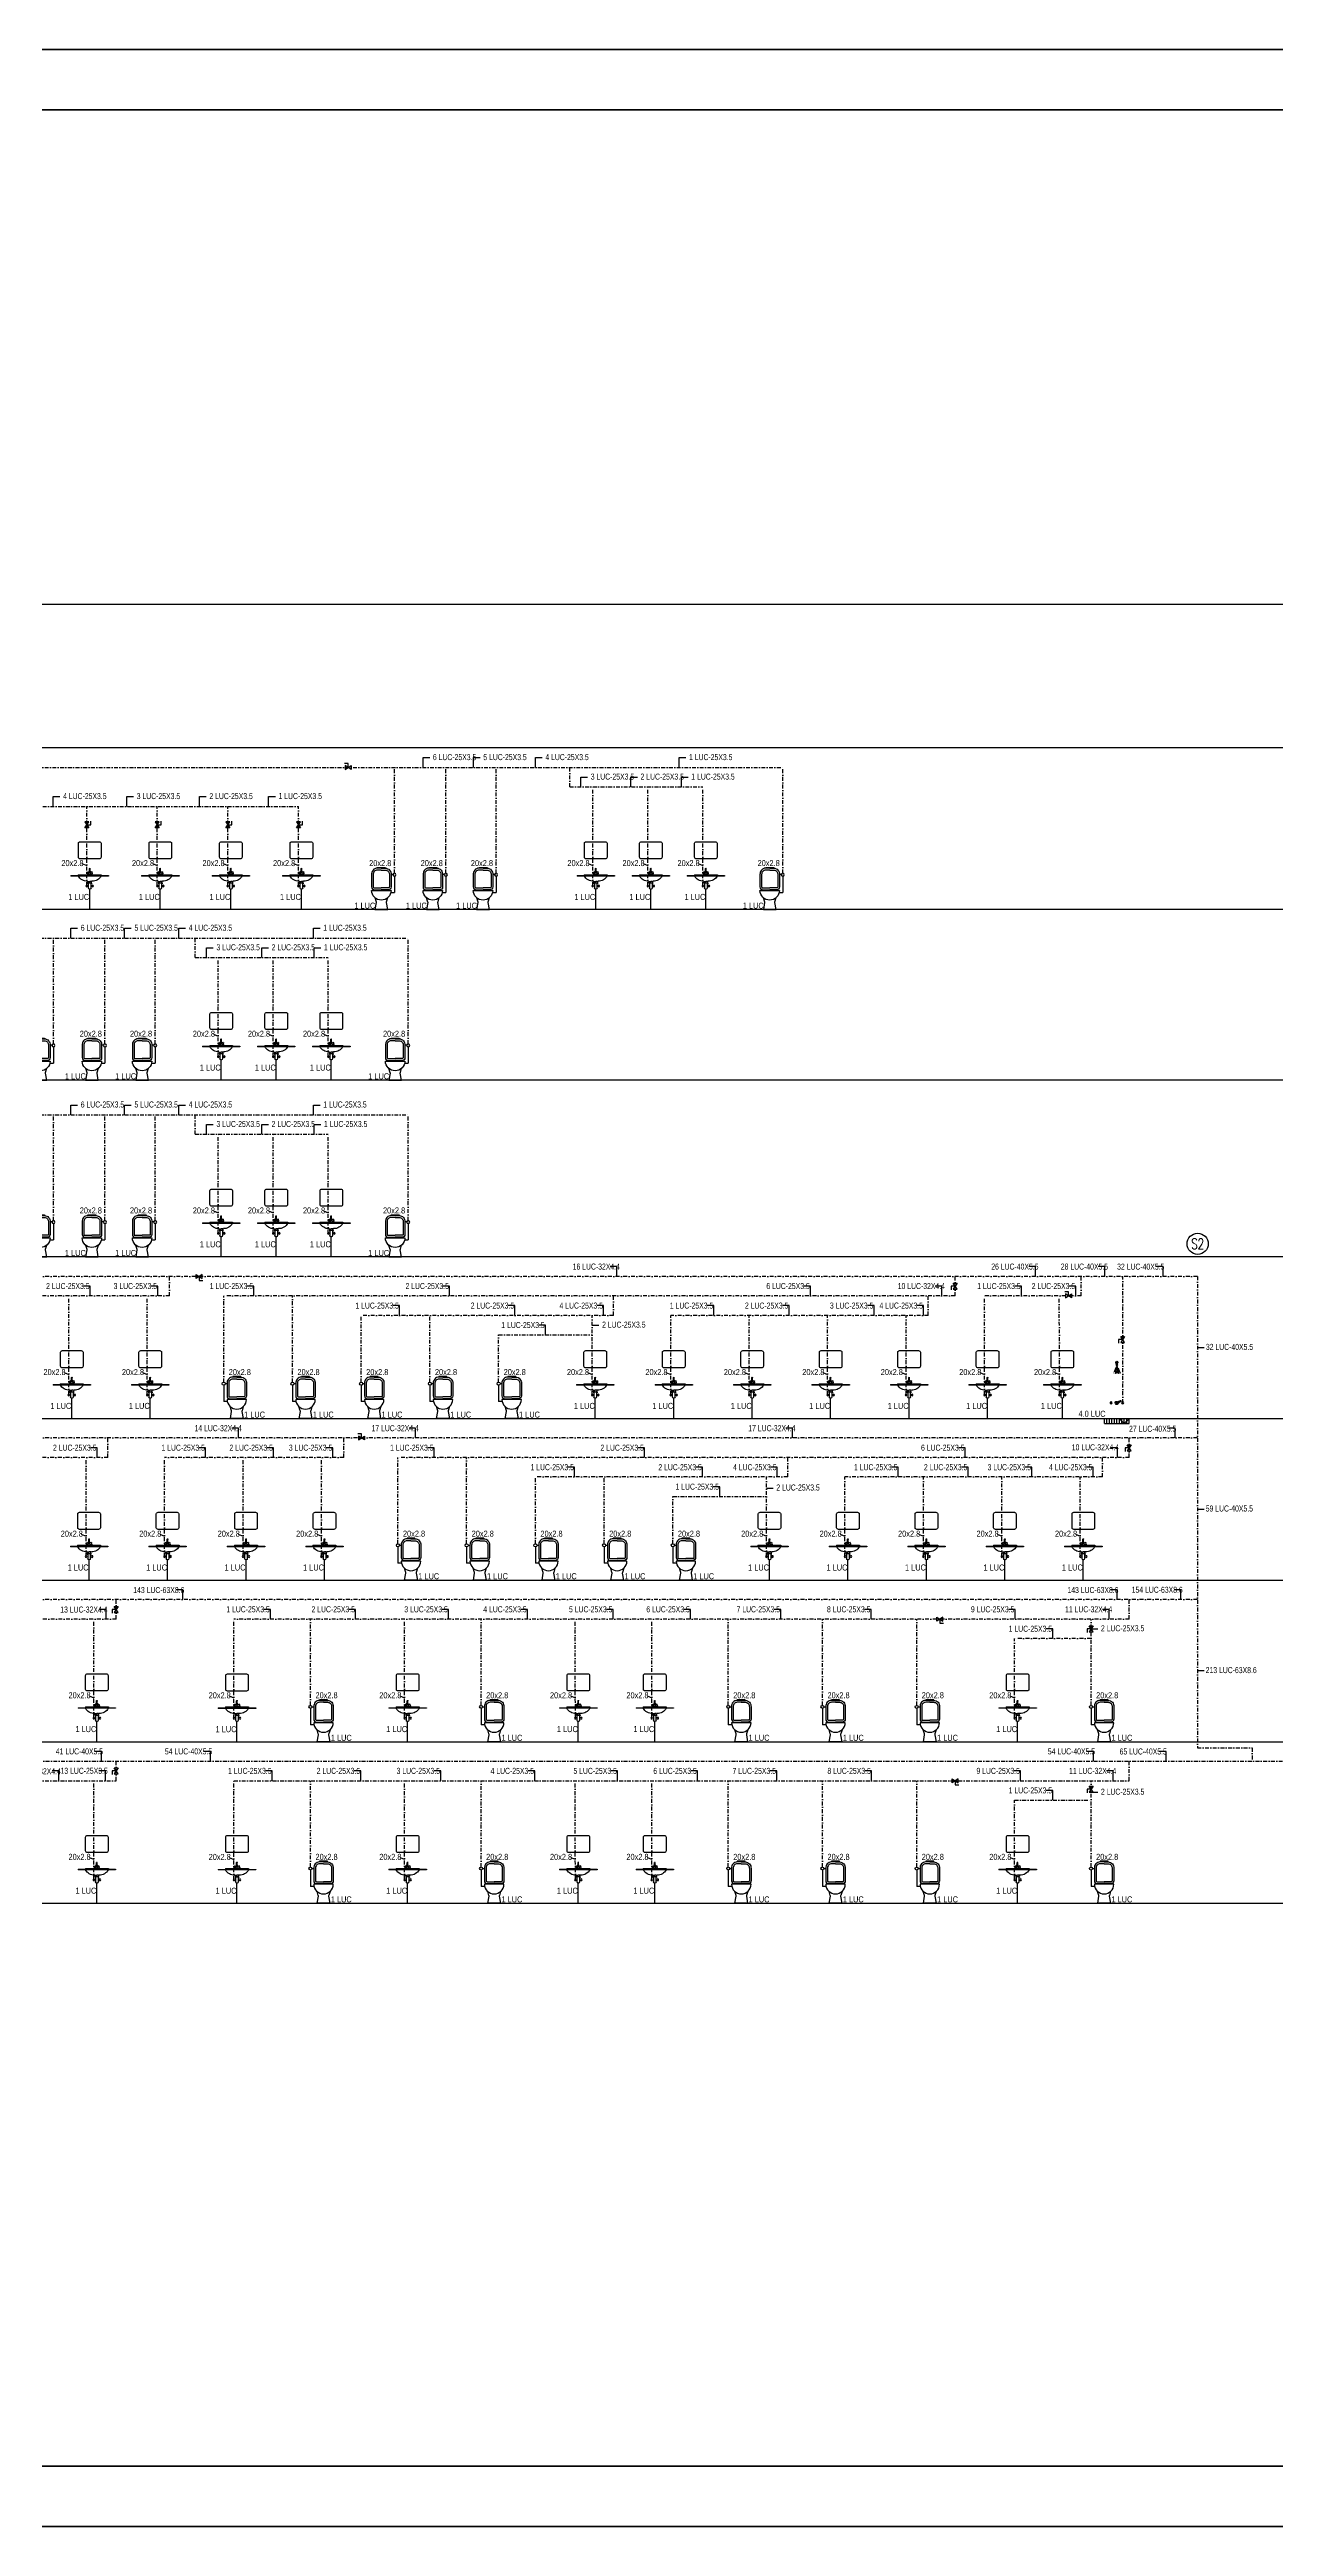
# Model space of a CAD drawing. Header units: centimetres. Extents: x 218267 to 248501, y -42006 to -33806.
# Drawn here: x 232963 to 237019, y -42006 to -33806 of the extents above; entities that cross this region are included whole.
import ezdxf
from ezdxf.enums import TextEntityAlignment as Align

# ---------------------------------------------------------------- set-up
doc = ezdxf.new("R2010")
doc.units = ezdxf.units.CM
doc.header["$LTSCALE"] = 0.2
doc.linetypes.add('DASHDOT', pattern=[25.4, 12.7, -6.35, 0, -6.35])
doc.linetypes.add('HIDDEN2', pattern=[0.1875, 0.125, -0.0625])
doc.layers.get('0').update_dxf_attribs({"color": 252})
for name, color, linetype, lineweight in [('1-BASLIK', 53, 'Continuous', 25), ('ST-SUZGEC', 14, 'Continuous', 15), ('ST-TEMIZ-CAP', 95, 'Continuous', 30), ('ST-VANA', 100, 'Continuous', 25)]:
    doc.layers.add(name, color=color, linetype=linetype, lineweight=lineweight)
for name, color, linetype in [('ST-ARMATUR', 96, 'Continuous'), ('ST-ARMATUR-TEMİZSU', 92, 'Continuous'), ('ST-ARMATÜR-TEMIZ-YUKBİRİMİ', 74, 'Continuous'), ('ST-SU', 4, 'DASHDOT'), ('ST-TEMIZ-SOGUKSU-YUKBIRIMI', 61, 'Continuous'), ('ST-TEMİZSU-KOLON-NO', 43, 'Continuous')]:
    doc.layers.add(name, color=color, linetype=linetype)
doc.styles.add('ARIAL', font='arial.ttf')
doc.styles.add('ARIAL1', font='romans.shx', dxfattribs={"width": 0.7})

# ---------------------------------------------------------------- blocks, each defined once
blk = doc.blocks.new('C1')
at = {"color": 7}
for p, q in [((-17, 6), (-15, 17)), ((-8, 5), (-16, 5)), ((-13, 17), (-5, 13)), ((-3, 1), (-8, 5)), ((-4, 12), (-5, 11)), ((-4, 10), (-2, 38)), ((4, 10), (2, 38)), ((3, 1), (8, 5)), ((4, 12), (5, 11)), ((5, 8), (4, 9)), ((13, 17), (5, 13)), ((8, 5), (16, 5)), ((17, 6), (15, 17))]:
    blk.add_line(p, q, dxfattribs=at)
for centre in [(-14, 11), (14, 11)]:
    blk.add_circle(centre, 0.88, dxfattribs=at)
for centre, radius, start, end in [((-16, 6), 0.88, 167.8993, 267.2751), ((-14, 16), 0.88, 62.4591, 167.8993), ((-12, 12), 7.91, 303.0945, 5.5175), ((-5, 12), 0.88, 18.7175, 62.4591), ((-6, 10), 1.76, 285.1367, 0), ((0, 5), 5.28, 240.2573, 299.7427), ((0, 37), 2.64, 34.3306, 147.3598), ((0, 35), 2.64, 34.3306, 147.3598), ((6, 10), 1.76, 180, 228.4344), ((5, 12), 0.88, 117.5409, 161.2825), ((12, 12), 7.91, 174.4825, 236.9055), ((14, 16), 0.88, 12.1007, 117.5409), ((16, 6), 0.88, 272.7249, 12.1007)]:
    blk.add_arc(centre, radius, start, end, dxfattribs=at)
blk = doc.blocks.new('N5')
at = {"color": 7}
for p, q in [((2055, 169), (1869, 169)), ((1869, 169), (1869, 166)), ((1869, 166), (2055, 166)), ((1953, 140), (1962, 140)), ((1953, 131), (1956, 131)), ((1953, 131), (1953, 128)), ((1953, 128), (1956, 128)), ((1954, 134), (1954, 131)), ((1954, 131), (1970, 131)), ((1956, 128), (1956, 123)), ((1956, 128), (1956, 106)), ((1971, 140), (1962, 140)), ((1969, 131), (1971, 131)), ((1969, 128), (1971, 128)), ((1969, 128), (1969, 106)), ((1970, 134), (1970, 131)), ((1971, 131), (1971, 128)), ((2055, 169), (2055, 166)), ((1961, 100), (1963, 100)), ((1962, 0), (1962, 100))]:
    blk.add_line(p, q, dxfattribs=at)
for p, q in [((2019, 173), (1905, 173)), ((1905, 173), (1905, 169)), ((1955, 133), (1954, 138)), ((1962, 133), (1955, 133)), ((1962, 133), (1970, 133)), ((1970, 133), (1971, 138)), ((2019, 173), (2019, 169))]:
    blk.add_line(p, q)
at = {"linetype": 'Continuous'}
blk.add_lwpolyline([(1915, 337, 0.414214), (1906, 329), (1906, 260, 0.414214), (1915, 252), (2009, 252, 0.414214), (2018, 260), (2018, 329, 0.414214), (2009, 337)], format="xyb", close=True, dxfattribs=at)
at = {"color": 7}
for centre in [(1947, 117), (1977, 117)]:
    blk.add_circle(centre, 4, dxfattribs=at)
for centre, radius, start, end in [((1949, 190), 49.7, 207.8416, 272.096), ((1951, 137), 2.43, 10, 92.096), ((1973, 137), 2.43, 87.904, 170), ((1975, 190), 49.7, 267.904, 332.1584)]:
    blk.add_arc(centre, radius, start, end)
for centre, start, end in [((1961, 106), 180, 270), ((1963, 106), 270, 0)]:
    blk.add_arc(centre, 5.5, start, end, dxfattribs=at)
at = {"linetype": 'Continuous', "xscale": 0.8, "yscale": 0.8, "zscale": 0.8}
blk.add_blockref('C1', (1962, 173), dxfattribs=at)
blk = doc.blocks.new('LAVABO-KS')
blk.add_blockref('N5', (-1962, 0))
blk = doc.blocks.new('KLOZET-KS')
for points in [[(0, 137), (-13.2, 137, 0.435412), (-32.2, 115.8), (-32.2, 74.7, 0.414214), (-22.7, 65.1), (0, 65.1)], [(0, 137), (13.2, 137, -0.435412), (32.2, 115.8), (32.2, 74.7, -0.414214), (22.7, 65.1), (0, 65.1)], [(21.5, 39.4), (17.3, 25.7, 0.102282), (17, 23.2), (21.1, 0), (-21.1, 0), (-17, 23.2, 0.102282), (-17.3, 25.7), (-21.5, 39.4)]]:
    blk.add_lwpolyline(points, format="xyb")
at = {"color": 7}
for points in [[(0, 130.6), (-13.2, 130.6, 0.432063), (-26.7, 115.8), (-26.7, 74.9, 0.414214), (-23.4, 71.5), (0, 71.5)], [(0, 130.6), (13.2, 130.6, -0.432063), (26.7, 115.8), (26.7, 74.9, -0.414214), (23.4, 71.5), (0, 71.5)]]:
    blk.add_lwpolyline(points, format="xyb", dxfattribs=at)
blk.add_lwpolyline([(13.2, 137), (13.2, 139.1), (0, 139.1), (-13.2, 139.1), (-13.2, 137)], dxfattribs=at)
blk.add_lwpolyline([(32.2, 63), (-32.2, 63)])
blk.add_circle((-43.3, 115.2), 5)
blk.add_arc((0, 63.4), 32.2, 180.63884, 359.36116)
at = {"layer": 'ST-SU', "ltscale": 30}
for p, q in [((-43.3, 110.2), (-43.3, 56.2)), ((-38.3, 115.8), (-32.2, 115.8)), ((-31.4, 56.2), (-43.3, 56.2))]:
    blk.add_line(p, q, dxfattribs=at)
blk = doc.blocks.new('SUZ')
for p, q in [((-25, 0), (0, -25)), ((25, 0), (-25, 0)), ((0, -25), (25, 0))]:
    blk.add_line(p, q)
blk = doc.blocks.new('A$C2E285E9311111')
at = {"color": 7, "linetype": 'HIDDEN2'}
for q in [(-52.1, 149.8), (-46.6, 148.1), (-30.4, 149.7), (-35.9, 148.1), (-41.2, 147.6)]:
    blk.add_line((-41.2, 176), q, dxfattribs=at)
at = {"color": 7}
for p, q in [((-42.7, 179.5), (-43.9, 177.1)), ((-43.9, 177.1), (-41.2, 176)), ((-38.6, 177.1), (-43.9, 177.1)), ((-42.7, 182.5), (-43.3, 181.6)), ((-43.3, 180.4), (-43.3, 181.6)), ((-39.2, 181.6), (-43.3, 181.6)), ((-43.3, 180.4), (-42.7, 179.5)), ((-39.2, 180.4), (-43.3, 180.4)), ((-42.7, 182.5), (-42.7, 186.1)), ((-39.8, 184.7), (-42.7, 184.7)), ((-39.8, 182.5), (-42.7, 182.5)), ((-39.8, 179.5), (-42.7, 179.5)), ((-41.2, 176), (-38.6, 177.1)), ((-39.8, 182.5), (-39.8, 186.1)), ((-39.2, 181.6), (-39.8, 182.5)), ((-39.8, 179.5), (-39.2, 180.4)), ((-39.8, 179.5), (-38.6, 177.1)), ((-39.2, 180.4), (-39.2, 181.6)), ((-42.2, 49.9), (-54.5, 57.4)), ((-40.3, 53.6), (-53.5, 59.4))]:
    blk.add_line(p, q, dxfattribs=at)
for p, q in [((-82.5, -16.5), (-82.5, 0)), ((0, -16.5), (0, 0)), ((0, -16.5), (-82.5, -16.5))]:
    blk.add_line(p, q)
at = {"color": 252}
for p, q in [((-74.2, -16.5), (-74.2, 0)), ((-66, -16.5), (-66, 0)), ((-57.7, -16.5), (-57.7, 0)), ((-49.5, -16.5), (-49.5, 0)), ((-41.2, -16.5), (-41.2, 0)), ((-33, -16.5), (-33, 0)), ((-24.7, -16.5), (-24.7, 0)), ((-16.5, -16.5), (-16.5, 0)), ((-8.2, -16.5), (-8.2, 0))]:
    blk.add_line(p, q, dxfattribs=at)
at = {"color": 7}
for centre, radius in [((-60.4, 51.7), 3.41), ((-60.4, 51.7), 0.861), ((-41.2, 51.7), 2.06), ((-22, 51.7), 3.41), ((-22, 51.7), 0.861)]:
    blk.add_circle(centre, radius, dxfattribs=at)
for centre, radius, start, end in [((-41.2, 186.1), 3.47, 294.05541, 245.94459), ((-41.2, 186.1), 1.42, 0, 180), ((-60.4, 51.7), 2.3, 172.50588, 187.83039), ((-63.5, 54.7), 2.77, 285.45365, 345.2837), ((-63.5, 48.8), 2.77, 14.7163, 74.54635), ((-60.4, 51.7), 2.3, 82.90696, 98.23147), ((-60.4, 51.7), 2.3, 262.90696, 278.23147), ((-57.4, 54.7), 2.77, 194.7163, 254.54635), ((-57.4, 48.8), 2.77, 105.45365, 165.2837), ((-60.4, 51.7), 2.3, 352.50588, 7.83039), ((-54, 58.4), 1.13, 62.52462, 242.52462), ((-41.2, 51.7), 5.18, 172.17526, 132.87397), ((-41.2, 51.7), 2.72, 197.67666, 107.37257), ((-22, 51.7), 2.3, 172.50588, 187.83039), ((-25.1, 54.7), 2.77, 285.45365, 345.2837), ((-25.1, 48.8), 2.77, 14.7163, 74.54635), ((-22, 51.7), 2.3, 82.90696, 98.23147), ((-22, 51.7), 2.3, 262.90696, 278.23147), ((-19, 54.7), 2.77, 194.7163, 254.54635), ((-19, 48.8), 2.77, 105.45365, 165.2837), ((-22, 51.7), 2.3, 352.50588, 7.83039)]:
    blk.add_arc(centre, radius, start, end, dxfattribs=at)
at = {"layer": 'ST-SUZGEC', "extrusion": (0, 0, -1), "xscale": 0.6666653736792796, "yscale": 0.6666653736792796, "zscale": -0.6666653736792796}
blk.add_blockref('SUZ', (66, 0), dxfattribs=at)
blk = doc.blocks.new('Z1')
at = {"linetype": 'Continuous'}
blk.add_lwpolyline([(-5, 0), (-5, 6.7), (-11.1, 6.7)], dxfattribs=at)
blk.add_lwpolyline([(-10, -3.3), (0, 3.3), (0, -3.3), (-10, 3.3)], close=True, dxfattribs=at)
blk = doc.blocks.new('SN')
blk.add_circle((0, 0), 30)
at = {"ltscale": 50, "style": 'ARIAL1', "width": 0.7}
blk.add_attdef('NO', text='', height=30, dxfattribs=at).set_placement((0, 0), align=Align.MIDDLE_CENTER)
blk = doc.blocks.new('UP_ANTET_01')
at = {"lineweight": 50}
for points in [[(612803.5, 97965.8), (612803.5, 106165.8), (643037.4, 106165.8), (643037.4, 97965.8)], [(640137.4, 98165.8), (613003.5, 98165.8), (613003.5, 105965.8), (640137.4, 105965.8)]]:
    blk.add_lwpolyline(points, close=True, dxfattribs=at)

msp = doc.modelspace()

# ---------------------------------------------------------------- linework, layer by layer
at = {"layer": 'ST-SU', "ltscale": 5}
for p, q in [((225960.1, -36182.2), (235389.3, -36182.2)), ((234104.1, -36532.4), (234104.1, -36182.2)), ((234274.5, -36532.4), (234274.5, -36182.2)), ((234440.6, -36532.4), (234440.6, -36182.2)), ((234684.4, -36246.7), (234684.4, -36182.2)), ((235389.3, -36532.4), (235389.3, -36182.2)), ((232328.4, -36311.3, 0), (233786.4, -36311.3, 0)), ((233086, -36574.7), (233085.9, -36311.3)), ((233319.5, -36574.7), (233319.4, -36311.3)), ((233552.9, -36574.7), (233552.9, -36311.3)), ((233786.4, -36574.7), (233786.4, -36311.3)), ((234684.4, -36246.7), (235124.8, -36246.7)), ((234760.5, -36574.7), (234760.4, -36246.7)), ((234942.7, -36574.7), (234942.6, -36246.7)), ((235124.8, -36574.7), (235124.8, -36246.7)), ((228468.5, -36747.2), (234149.9, -36747.2)), ((232976, -37097.4), (232976, -36747.2)), ((233146.4, -37097.4), (233146.4, -36747.2)), ((233312.5, -37097.4), (233312.5, -36747.2)), ((233444.9, -36811.7), (233444.9, -36747.2)), ((233444.9, -36811.7), (233885.3, -36811.7)), ((233521.1, -37139.7), (233521, -36811.7)), ((233703.2, -37139.7), (233703.2, -36811.7)), ((233885.4, -37139.7), (233885.3, -36811.7)), ((234149.9, -37097.4), (234149.9, -36747.2)), ((228468.5, -37332.2), (234149.9, -37332.2)), ((232976, -37682.4), (232976, -37332.2)), ((233146.4, -37682.4), (233146.4, -37332.2)), ((233312.5, -37682.4), (233312.5, -37332.2)), ((233444.9, -37396.7), (233444.9, -37332.2)), ((234149.9, -37682.4), (234149.9, -37332.2)), ((233444.9, -37396.7, 0), (233885.3, -37396.7, 0)), ((233521.1, -37724.7), (233521, -37396.7, 0)), ((233703.2, -37724.7), (233703.2, -37396.7, 0)), ((233885.4, -37724.7), (233885.3, -37396.7, 0)), ((236761.2, -37867.2, 0), (229633.5, -37867.2, 0)), ((233360.2, -37931.7, 0), (233360.2, -37867.2, 0)), ((235959.4, -37931.7), (235959.4, -37867.2)), ((236376.6, -37931.7, 0), (236376.6, -37867.2, 0)), ((236513.9, -38285.9), (236513.9, -37867.2, 0)), ((236761.2, -37867.2), (236761.2, -39428)), ((233360.2, -37931.7, 0), (232767, -37931.7, 0)), ((233026.7, -38259.7, 0), (233026.6, -37931.7)), ((233286.3, -38259.7, 0), (233286.2, -37931.7)), ((233539.2, -38217.4, 0), (233539.2, -37931.7, 0)), ((235959.4, -37931.7, 0), (233539.2, -37931.7, 0)), ((233766.6, -38217.4, 0), (233766.6, -37931.7)), ((234828.9, -37996.3), (234828.9, -37931.7)), ((235870.6, -37996.3), (235870.6, -37931.7)), ((236057, -38259.7, 0), (236056.9, -37931.7)), ((236376.6, -37931.7, 0), (236056.9, -37931.7, 0)), ((236304.4, -38259.7, 0), (236304.3, -37931.7)), ((233994.1, -38217.4, 0), (233994.1, -37996.3, 0)), ((234828.9, -37996.3, 0), (233994.1, -37996.3, 0)), ((234221.5, -38217.4, 0), (234221.5, -37996.3, 0)), ((234758.8, -38259.7, 0), (234758.8, -37996.3)), ((235018.5, -38259.7, 0), (235018.4, -37996.3)), ((235870.6, -37996.3, 0), (235018.4, -37996.3, 0)), ((235278.1, -38259.7, 0), (235278, -37996.3)), ((235537.7, -38259.7, 0), (235537.7, -37996.3)), ((235797.3, -38259.7, 0), (235797.3, -37996.3)), ((234449, -38217.4, 0), (234449, -38060.8, 0)), ((234449, -38060.8, 0), (234758.8, -38060.8, 0)), ((236761.2, -38402.2, 0), (229923.2, -38402.2, 0)), ((233156.3, -38466.7), (233156.3, -38402.2)), ((233936.7, -38466.7, 0), (233936.7, -38402.2, 0)), ((236535.9, -38466.7), (236535.9, -38402.2)), ((233156.3, -38466.7, 0), (232824.2, -38466.7, 0)), ((233083.9, -38794.7), (233083.8, -38466.7)), ((233936.7, -38466.7, 0), (233343.5, -38466.7, 0)), ((233343.5, -38794.7), (233343.5, -38466.7)), ((233603.2, -38794.7), (233603.1, -38466.7)), ((233862.8, -38794.7), (233862.7, -38466.7)), ((236535.9, -38466.7, 0), (234115.7, -38466.7, 0)), ((234115.7, -38752.4), (234115.7, -38466.7)), ((234343.1, -38752.4), (234343.1, -38466.7)), ((235405.4, -38531.3, 0), (234570.6, -38531.3, 0)), ((234570.6, -38752.4), (234570.6, -38531.3)), ((234798, -38752.4), (234798, -38531.3)), ((235335.3, -38794.7), (235335.3, -38531.3)), ((235405.4, -38531.3), (235405.4, -38466.7, 0)), ((236447, -38531.3, 0), (235594.9, -38531.3, 0)), ((235594.9, -38794.7), (235594.9, -38531.3)), ((235854.6, -38794.7), (235854.5, -38531.3)), ((236114.2, -38794.7), (236114.2, -38531.3)), ((236373.8, -38794.7), (236373.8, -38531.3)), ((236447, -38531.3), (236447, -38466.7)), ((235025.4, -38752.4), (235025.4, -38595.8)), ((235025.4, -38595.8, 0), (235335.3, -38595.8, 0)), ((236761.2, -38937.2), (225204.1, -38937.2)), ((233183.5, -39001.7), (233183.5, -38937.2, 0)), ((236535.9, -39001.7), (236535.9, -38937.2)), ((233183.5, -39001.7), (229990.4, -39001.7)), ((233109.6, -39329.7), (233109.5, -39001.7, 0)), ((236535.9, -39001.7), (233573.2, -39001.7)), ((233573.3, -39330, 0), (233573.2, -39001.7, 0)), ((233826.2, -39287.4, 0), (233826.2, -39001.7, 0)), ((234138, -39329.7, 0), (234138, -39001.7, 0)), ((234390.9, -39287.4, 0), (234390.9, -39001.7, 0)), ((234702.8, -39329.7, 0), (234702.7, -39001.7, 0)), ((234955.7, -39329.7), (234955.7, -39001.7, 0)), ((235208.6, -39287.4), (235208.6, -39001.7)), ((235520.4, -39287.4), (235520.4, -39001.7)), ((235832.3, -39287.4), (235832.3, -39001.7)), ((236409.3, -39287.4), (236409.3, -39001.7)), ((236409.3, -39066.3), (236156.3, -39066.3)), ((236156.4, -39329.7), (236156.3, -39066.3, 0)), ((236761.2, -39428), (236942.9, -39428)), ((236942.9, -39428), (236942.9, -39472.2)), ((220404.1, -39472.2, 0), (238428.8, -39472.2)), ((233183.5, -39536.7), (233183.5, -39472.2, 0)), ((236535.9, -39536.7), (236535.9, -39472.2)), ((229990.4, -39536.7), (233183.5, -39536.7)), ((233109.6, -39864.7), (233109.5, -39536.7, 0)), ((233573.3, -39865, 0), (233573.2, -39536.7, 0)), ((233573.2, -39536.7), (236535.9, -39536.7)), ((233826.2, -39822.4, 0), (233826.2, -39536.7, 0)), ((234138, -39864.7, 0), (234138, -39536.7, 0)), ((234390.9, -39822.4, 0), (234390.9, -39536.7, 0)), ((234702.8, -39864.7, 0), (234702.7, -39536.7, 0)), ((234955.7, -39864.7), (234955.7, -39536.7, 0)), ((235208.6, -39822.4), (235208.6, -39536.7)), ((235520.4, -39822.4), (235520.4, -39536.7)), ((235832.3, -39822.4), (235832.3, -39536.7)), ((236156.4, -39864.7), (236156.3, -39601.3, 0)), ((236156.3, -39601.3), (236409.3, -39601.3)), ((236409.3, -39822.4), (236409.3, -39536.7))]:
    msp.add_line(p, q, dxfattribs=at)
at = {"layer": 'ST-TEMIZ-CAP', "color": 7, "lineweight": -3}
for p, q in [((244991.5, -35642.7), (219077.2, -35642.7)), ((244991.5, -36117.7), (219077.2, -36117.7)), ((244991.5, -36652.7), (219077.2, -36652.7)), ((244991.5, -37217.7), (219077.2, -37217.7)), ((244991.5, -37802.7), (219077.2, -37802.7)), ((219077.2, -38337.7), (244991.5, -38337.7)), ((219077.2, -38872.7), (244991.5, -38872.7)), ((219077.2, -39407.7), (244991.5, -39407.7)), ((219077.2, -39942.7), (244991.5, -39942.7))]:
    msp.add_line(p, q, dxfattribs=at)
at = {"layer": 'ST-TEMIZ-CAP', "transparency": 33554687}
for p, q in [((233070.2, -36500.5), (233086, -36507)), ((233303.7, -36500.5), (233319.5, -36507)), ((233537.2, -36500.5), (233552.9, -36507)), ((233770.6, -36500.5), (233786.4, -36507)), ((234744.7, -36500.5), (234760.5, -36507)), ((234926.9, -36500.5), (234942.7, -36507)), ((235109.1, -36500.5), (235124.8, -36507)), ((233505.3, -37065.5), (233521.1, -37072)), ((233687.5, -37065.5), (233703.2, -37072)), ((233869.6, -37065.5), (233885.4, -37072)), ((233505.3, -37650.5), (233521.1, -37657)), ((233687.5, -37650.5), (233703.2, -37657)), ((233869.6, -37650.5), (233885.4, -37657)), ((233010.9, -38185.5, 0), (233026.7, -38192, 0)), ((233270.5, -38185.5, 0), (233286.3, -38192, 0)), ((234743.1, -38185.5, 0), (234758.8, -38192, 0)), ((235002.7, -38185.5, 0), (235018.5, -38192, 0)), ((235262.3, -38185.5, 0), (235278.1, -38192, 0)), ((235522, -38185.5, 0), (235537.7, -38192, 0)), ((235781.6, -38185.5, 0), (235797.3, -38192, 0)), ((236041.2, -38185.5, 0), (236057, -38192, 0)), ((236288.6, -38185.5, 0), (236304.4, -38192, 0)), ((233068.1, -38720.5), (233083.9, -38727)), ((233327.8, -38720.5), (233343.5, -38727)), ((233587.4, -38720.5), (233603.2, -38727)), ((233847, -38720.5), (233862.8, -38727)), ((235319.6, -38720.5), (235335.3, -38727)), ((235579.2, -38720.5), (235594.9, -38727)), ((235838.8, -38720.5), (235854.6, -38727)), ((236098.4, -38720.5), (236114.2, -38727)), ((236358.1, -38720.5), (236373.8, -38727)), ((233093.8, -39255.5), (233109.6, -39262)), ((233557.5, -39255.7, 0), (233573.3, -39262.3, 0)), ((234122.3, -39255.5, 0), (234138, -39262, 0)), ((234687, -39255.5, 0), (234702.8, -39262, 0)), ((234940, -39255.5), (234955.7, -39262)), ((236140.6, -39255.5), (236156.4, -39262)), ((233093.8, -39790.5), (233109.6, -39797)), ((233557.5, -39790.7, 0), (233573.3, -39797.3, 0)), ((234122.3, -39790.5, 0), (234138, -39797, 0)), ((234687, -39790.5, 0), (234702.8, -39797, 0)), ((234940, -39790.5), (234955.7, -39797)), ((236140.6, -39790.5), (236156.4, -39797))]:
    msp.add_line(p, q, dxfattribs=at)
at = {"layer": 'ST-TEMIZ-SOGUKSU-YUKBIRIMI', "transparency": 33554687}
for p, q in [((234198.8, -36182.2), (234198.8, -36149.9)), ((234198.8, -36149.9), (234220.9, -36149.9)), ((234365.7, -36182.2), (234365.7, -36149.9)), ((234365.7, -36149.9), (234387.8, -36149.9)), ((234571, -36182.2), (234571, -36149.9)), ((234571, -36149.9), (234593.1, -36149.9)), ((235046.4, -36182.2), (235046.4, -36149.9)), ((235046.4, -36149.9), (235068.4, -36149.9)), ((234721.2, -36246.7), (234721.2, -36214.5)), ((234721.2, -36214.5), (234743.3, -36214.5)), ((234885.9, -36246.7), (234885.9, -36214.5)), ((234885.9, -36214.5), (234908, -36214.5)), ((235053.8, -36246.7), (235053.8, -36214.5)), ((235053.8, -36214.5), (235075.9, -36214.5)), ((232975.2, -36311.3), (232975.2, -36279)), ((232975.2, -36279), (232997.3, -36279)), ((233218.9, -36311.3), (233218.9, -36279)), ((233218.9, -36279), (233241, -36279)), ((233459.2, -36311.3, 0), (233459.2, -36279, 0)), ((233459.2, -36279, 0), (233481.3, -36279, 0)), ((233688, -36311.3, 0), (233688, -36279, 0)), ((233688, -36279, 0), (233710.1, -36279, 0)), ((233033.6, -36747.2), (233033.6, -36714.9)), ((233033.6, -36714.9), (233055.7, -36714.9)), ((233211.3, -36747.2), (233211.3, -36714.9)), ((233211.3, -36714.9), (233233.4, -36714.9)), ((233390.7, -36747.2), (233390.7, -36714.9)), ((233390.7, -36714.9), (233412.8, -36714.9)), ((233836.1, -36747.2), (233836.1, -36714.9)), ((233836.1, -36714.9), (233858.2, -36714.9)), ((233482.6, -36811.7), (233482.6, -36779.5)), ((233482.6, -36779.5), (233504.7, -36779.5)), ((233665.1, -36811.7), (233665.1, -36779.5)), ((233665.1, -36779.5), (233687.2, -36779.5)), ((233838.4, -36811.7), (233838.4, -36779.5)), ((233838.4, -36779.5), (233860.5, -36779.5)), ((233033.6, -37332.2), (233033.6, -37299.9)), ((233033.6, -37299.9), (233055.7, -37299.9)), ((233211.3, -37332.2), (233211.3, -37299.9)), ((233211.3, -37299.9), (233233.4, -37299.9)), ((233390.7, -37332.2), (233390.7, -37299.9)), ((233390.7, -37299.9), (233412.8, -37299.9)), ((233836.1, -37332.2), (233836.1, -37299.9)), ((233836.1, -37299.9), (233858.2, -37299.9)), ((233482.6, -37396.7), (233482.6, -37364.5)), ((233482.6, -37364.5), (233504.7, -37364.5)), ((233665.1, -37396.7), (233665.1, -37364.5)), ((233665.1, -37364.5), (233687.2, -37364.5)), ((233838.4, -37396.7), (233838.4, -37364.5)), ((233838.4, -37364.5), (233860.5, -37364.5)), ((234840.1, -37834.9, 0), (234818, -37834.9, 0)), ((234840.1, -37867.2, 0), (234840.1, -37834.9, 0)), ((236225.1, -37834.9, 0), (236203, -37834.9, 0)), ((236225.1, -37867.2, 0), (236225.1, -37834.9, 0)), ((236455.3, -37834.9, 0), (236433.2, -37834.9, 0)), ((236455.3, -37867.2, 0), (236455.3, -37834.9, 0)), ((236647.4, -37834.9, 0), (236625.3, -37834.9, 0)), ((236647.4, -37867.2, 0), (236647.4, -37834.9, 0)), ((233097.6, -37899.5, 0), (233075.5, -37899.5, 0)), ((233097.6, -37931.7, 0), (233097.6, -37899.5, 0)), ((233321.1, -37899.5, 0), (233299, -37899.5, 0)), ((233321.1, -37931.7, 0), (233321.1, -37899.5, 0)), ((233639.1, -37899.5, 0), (233617, -37899.5, 0)), ((233639.1, -37931.7, 0), (233639.1, -37899.5, 0)), ((234121.1, -37964, 0), (234099, -37964, 0)), ((234121.1, -37996.3, 0), (234121.1, -37964, 0)), ((234286.9, -37899.5, 0), (234264.8, -37899.5, 0)), ((234286.9, -37931.7, 0), (234286.9, -37899.5, 0)), ((234502.8, -37964, 0), (234480.7, -37964, 0)), ((234502.8, -37996.3, 0), (234502.8, -37964, 0)), ((234796.5, -37964, 0), (234774.5, -37964, 0)), ((234796.5, -37996.3, 0), (234796.5, -37964, 0)), ((235161.5, -37964, 0), (235139.4, -37964, 0)), ((235161.5, -37996.3, 0), (235161.5, -37964, 0)), ((235410, -37964, 0), (235387.9, -37964, 0)), ((235410, -37996.3, 0), (235410, -37964, 0)), ((235481, -37899.5, 0), (235458.9, -37899.5, 0)), ((235481, -37931.7, 0), (235481, -37899.5, 0)), ((235691.2, -37964, 0), (235669.1, -37964, 0)), ((235691.2, -37996.3, 0), (235691.2, -37964, 0)), ((235855.3, -37964, 0), (235833.2, -37964, 0)), ((235855.3, -37996.3, 0), (235855.3, -37964, 0)), ((235915.7, -37899.5, 0), (235893.6, -37899.5, 0)), ((235915.7, -37931.7, 0), (235915.7, -37899.5, 0)), ((236178.6, -37899.5, 0), (236156.6, -37899.5, 0)), ((236178.6, -37931.7, 0), (236178.6, -37899.5, 0)), ((236359, -37899.5, 0), (236336.9, -37899.5, 0)), ((236359, -37931.7, 0), (236359, -37899.5, 0)), ((234603.9, -38028.6, 0), (234581.8, -38028.6, 0)), ((234603.9, -38060.8, 0), (234603.9, -38028.6, 0)), ((234758.8, -38028.8), (234780.9, -38028.8)), ((236761.2, -38102.4), (236783.3, -38102.4)), ((233588.7, -38369.9, 0), (233566.6, -38369.9, 0)), ((233588.7, -38402.2, 0), (233588.7, -38369.9, 0)), ((234174.4, -38369.9, 0), (234152.4, -38369.9, 0)), ((234174.4, -38402.2, 0), (234174.4, -38369.9, 0)), ((235421.2, -38369.9, 0), (235399.1, -38369.9, 0)), ((235421.2, -38402.2, 0), (235421.2, -38369.9, 0)), ((236687.3, -38369.9, 0), (236665.2, -38369.9, 0)), ((236687.3, -38402.2, 0), (236687.3, -38369.9, 0)), ((233120.5, -38434.5, 0), (233098.4, -38434.5, 0)), ((233120.5, -38466.7, 0), (233120.5, -38434.5, 0)), ((233479.4, -38434.5, 0), (233457.3, -38434.5, 0)), ((233479.4, -38466.7, 0), (233479.4, -38434.5, 0)), ((233704.4, -38434.5, 0), (233682.3, -38434.5, 0)), ((233704.4, -38466.7, 0), (233704.4, -38434.5, 0)), ((233900.8, -38434.5, 0), (233878.7, -38434.5, 0)), ((233900.8, -38466.7, 0), (233900.8, -38434.5, 0)), ((234235.9, -38434.5, 0), (234213.8, -38434.5, 0)), ((234235.9, -38466.7, 0), (234235.9, -38434.5, 0)), ((234931.9, -38434.5, 0), (234909.8, -38434.5, 0)), ((234931.9, -38466.7, 0), (234931.9, -38434.5, 0)), ((235992.8, -38434.5, 0), (235970.7, -38434.5, 0)), ((235992.8, -38466.7, 0), (235992.8, -38434.5, 0)), ((236496.6, -38434.5, 0), (236474.5, -38434.5, 0)), ((236496.6, -38466.7, 0), (236496.6, -38434.5, 0)), ((234700.5, -38499, 0), (234678.5, -38499, 0)), ((234700.5, -38531.3, 0), (234700.5, -38499, 0)), ((235123.6, -38499, 0), (235101.5, -38499, 0)), ((235123.6, -38531.3, 0), (235123.6, -38499, 0)), ((235370.7, -38499, 0), (235348.6, -38499, 0)), ((235370.7, -38531.3, 0), (235370.7, -38499, 0)), ((235770.9, -38499, 0), (235748.8, -38499, 0)), ((235770.9, -38531.3, 0), (235770.9, -38499, 0)), ((236002.3, -38499, 0), (235980.2, -38499, 0)), ((236002.3, -38531.3, 0), (236002.3, -38499, 0)), ((236213, -38499, 0), (236190.9, -38499, 0)), ((236213, -38531.3, 0), (236213, -38499, 0)), ((236416.1, -38499, 0), (236394, -38499, 0)), ((236416.1, -38531.3, 0), (236416.1, -38499, 0)), ((235180.4, -38563.6, 0), (235158.3, -38563.6, 0)), ((235180.4, -38595.8, 0), (235180.4, -38563.6, 0)), ((235335.3, -38568), (235357.4, -38568)), ((236761.2, -38637.4), (236783.3, -38637.4)), ((233404.2, -38904.9), (233382.1, -38904.9)), ((233404.2, -38937.2), (233404.2, -38904.9)), ((236495.3, -38904.9), (236473.2, -38904.9)), ((236495.3, -38937.2), (236495.3, -38904.9)), ((236706.4, -38904.9), (236684.3, -38904.9)), ((236706.4, -38937.2), (236706.4, -38904.9)), ((233150.8, -38969.5), (233128.7, -38969.5)), ((233150.8, -39001.7), (233150.8, -38969.5)), ((233693.9, -38969.5), (233671.8, -38969.5)), ((233693.9, -39001.7), (233693.9, -38969.5)), ((233975.9, -38969.5), (233953.8, -38969.5)), ((233975.9, -39001.7), (233975.9, -38969.5)), ((234283, -38969.5), (234260.9, -38969.5)), ((234283, -39001.7), (234283, -38969.5)), ((234544.2, -38969.5), (234522.1, -38969.5)), ((234544.2, -39001.7), (234544.2, -38969.5)), ((234827.9, -38969.5), (234805.8, -38969.5)), ((234827.9, -39001.7), (234827.9, -38969.5)), ((235083.9, -38969.5), (235061.8, -38969.5)), ((235083.9, -39001.7), (235083.9, -38969.5)), ((235382.4, -38969.5), (235360.3, -38969.5)), ((235382.4, -39001.7), (235382.4, -38969.5)), ((235681.6, -38969.5), (235659.5, -38969.5)), ((235681.6, -39001.7), (235681.6, -38969.5)), ((236157.9, -38969.5), (236135.8, -38969.5)), ((236157.9, -39001.7), (236157.9, -38969.5)), ((236469.2, -38969.5), (236447.1, -38969.5)), ((236469.2, -39001.7), (236469.2, -38969.5)), ((236282.8, -39034), (236260.7, -39034)), ((236282.8, -39066.3), (236282.8, -39034)), ((236409.3, -39033.9), (236431.4, -39033.9)), ((236761.2, -39172.4), (236783.3, -39172.4)), ((233134.7, -39439.9), (233112.6, -39439.9)), ((233134.7, -39472.2), (233134.7, -39439.9)), ((233495.8, -39439.9), (233473.7, -39439.9)), ((233495.8, -39472.2), (233495.8, -39439.9)), ((236417.3, -39439.9), (236395.2, -39439.9)), ((236417.3, -39472.2), (236417.3, -39439.9)), ((236657.3, -39439.9), (236635.2, -39439.9)), ((236657.3, -39472.2), (236657.3, -39439.9)), ((232993.3, -39504.5), (232971.2, -39504.5)), ((232993.3, -39536.7), (232993.3, -39504.5)), ((233147.8, -39504.5), (233125.7, -39504.5)), ((233147.8, -39536.7), (233147.8, -39504.5)), ((233699.8, -39504.5), (233677.7, -39504.5)), ((233699.8, -39536.7), (233699.8, -39504.5)), ((233993.1, -39504.5), (233971, -39504.5)), ((233993.1, -39536.7), (233993.1, -39504.5)), ((234257.4, -39504.5), (234235.3, -39504.5)), ((234257.4, -39536.7), (234257.4, -39504.5)), ((234568.4, -39504.5), (234546.3, -39504.5)), ((234568.4, -39536.7), (234568.4, -39504.5)), ((234842.6, -39504.5), (234820.5, -39504.5)), ((234842.6, -39536.7), (234842.6, -39504.5)), ((235106.9, -39504.5), (235084.8, -39504.5)), ((235106.9, -39536.7), (235106.9, -39504.5)), ((235369, -39504.5), (235346.9, -39504.5)), ((235369, -39536.7), (235369, -39504.5)), ((235683, -39504.5), (235660.9, -39504.5)), ((235683, -39536.7), (235683, -39504.5)), ((236176.1, -39504.5), (236154, -39504.5)), ((236176.1, -39536.7), (236176.1, -39504.5)), ((236482.6, -39504.5), (236460.6, -39504.5)), ((236482.6, -39536.7), (236482.6, -39504.5)), ((236282.8, -39569), (236260.7, -39569)), ((236282.8, -39601.3), (236282.8, -39569)), ((236409.3, -39575.1), (236431.4, -39575.1))]:
    msp.add_line(p, q, dxfattribs=at)

# ---------------------------------------------------------------- block references
at = {"layer": '1-BASLIK'}
msp.add_blockref('UP_ANTET_01', (-394536.1, -139971.4), dxfattribs=at)
at = {"layer": 'ST-ARMATUR', "xscale": -1}
msp.add_blockref('A$C2E285E9311111', (236453.4, -38337.7), dxfattribs=at)
at = {"layer": 'ST-ARMATUR-TEMİZSU', "transparency": 33554687, "xscale": -0.6666666666715173, "yscale": 0.6666666666715173, "zscale": 0.6666666666715173, "rotation": 359.9999999999962}
for p in [(233095.9, -36652.7), (233329.4, -36652.7), (233562.8, -36652.7), (233796.3, -36652.7), (234770.4, -36652.7), (234952.6, -36652.7), (235134.7, -36652.7), (233530.9, -37217.7), (233713.1, -37217.7), (233895.3, -37217.7), (233530.9, -37802.7), (233713.1, -37802.7), (233895.3, -37802.7), (233036.6, -38337.7, 0), (233296.2, -38337.7, 0), (234768.7, -38337.7, 0), (235028.4, -38337.7, 0), (235288, -38337.7, 0), (235547.6, -38337.7, 0), (235807.2, -38337.7, 0), (236066.9, -38337.7, 0), (236314.3, -38337.7, 0), (233093.8, -38872.7), (233353.4, -38872.7), (233613.1, -38872.7), (233872.7, -38872.7), (235345.2, -38872.7), (235604.8, -38872.7), (235864.5, -38872.7), (236124.1, -38872.7), (236383.7, -38872.7), (233119.5, -39407.7), (233583.2, -39407.9, 0), (234147.9, -39407.7, 0), (234712.7, -39407.7, 0), (234965.6, -39407.7), (236166.3, -39407.7), (233119.5, -39942.7), (233583.2, -39942.9, 0), (234147.9, -39942.7, 0), (234712.7, -39942.7, 0), (234965.6, -39942.7), (236166.3, -39942.7)]:
    msp.add_blockref('LAVABO-KS', p, dxfattribs=at)
at = {"layer": 'ST-ARMATUR-TEMİZSU', "transparency": 33554687, "xscale": -1, "rotation": 359.9999999999962}
for p in [(234060.8, -36652.7), (234231.2, -36652.7), (234397.3, -36652.7), (235346, -36652.7), (232932.7, -37217.7), (233103.1, -37217.7), (233269.2, -37217.7), (234106.6, -37217.7), (232932.7, -37802.7), (233103.1, -37802.7), (233269.2, -37802.7), (234106.6, -37802.7)]:
    msp.add_blockref('KLOZET-KS', p, dxfattribs=at)
at = {"layer": 'ST-ARMATUR-TEMİZSU', "transparency": 33554687}
for p in [(233582.5, -38337.7, 0), (233809.9, -38337.7, 0), (234037.4, -38337.7, 0), (234264.8, -38337.7, 0), (234492.2, -38337.7, 0), (234159, -38872.7), (234386.4, -38872.7), (234613.8, -38872.7), (234841.3, -38872.7), (235068.7, -38872.7), (233869.5, -39407.7, 0), (234434.2, -39407.7, 0), (235251.9, -39407.7), (235563.7, -39407.7), (235875.6, -39407.7), (236452.5, -39407.7), (233869.5, -39942.7, 0), (234434.2, -39942.7, 0), (235251.9, -39942.7), (235563.7, -39942.7), (235875.6, -39942.7), (236452.5, -39942.7)]:
    msp.add_blockref('KLOZET-KS', p, dxfattribs=at)
at = {"layer": 'ST-TEMİZSU-KOLON-NO', "transparency": 33554687, "xscale": 1.166666666666667, "yscale": 1.166666666666667, "zscale": 1.166666666666667}
msp.add_blockref('SN', (236762, -37759.3), dxfattribs=at).add_auto_attribs({'NO': 'S2'})
at = {"layer": 'ST-VANA', "transparency": 33554687, "xscale": 1.999646730362478, "yscale": 1.999646730362478, "zscale": 1.999646730362478}
for p, rotation in [((233960.9, -36182.2), 359.9999623555812), ((233085.9, -36382.1), 269.9999623555748), ((233319.4, -36382.1), 269.9999623555748), ((233552.9, -36382.1), 269.9999623555748), ((233786.4, -36382.1), 269.9999623555748), ((233447.8, -37867.2, 0), 179.9999623555812), ((235959.4, -37889.5), 89.99996235558116), ((236344.6, -37931.7, 0), 359.9999623555812), ((236513.9, -38066.6, 0), 89.99996235558116), ((234005.4, -38402.2, 0), 359.9999623555812), ((236535.9, -38424.5), 89.99996235558116), ((233183.5, -38959.5, 0), 89.99996235558116), ((235898.7, -39001.7), 179.9999623555812), ((236409.3, -39023.9), 89.99996235558116), ((233183.5, -39494.5, 0), 89.99996235558116), ((235949.9, -39536.7), 179.9999623555812), ((236409.3, -39554.8), 89.99996235558116)]:
    msp.add_blockref('Z1', p, dxfattribs=dict(at, rotation=rotation))

# ---------------------------------------------------------------- texts
at = {"layer": 'ST-ARMATÜR-TEMIZ-YUKBİRİMİ', "transparency": 33554687, "style": 'ARIAL', "width": 0.8}
for p in [(233025, -36620.9), (233258.5, -36620.9), (233492, -36620.9), (233725.5, -36620.9), (233971.7, -36649.7), (234142.1, -36649.7), (234308.2, -36649.7), (234699.5, -36620.9), (234881.7, -36620.9), (235063.9, -36620.9), (235256.9, -36649.7), (233013.9, -37214.7), (233180.1, -37214.7), (233460.1, -37185.9), (233642.3, -37185.9), (233824.4, -37185.9), (234017.5, -37214.7), (233013.9, -37799.7), (233180.1, -37799.7), (233460.1, -37770.9), (233642.3, -37770.9), (233824.4, -37770.9), (234017.5, -37799.7), (232965.7, -38305.9, 0), (233225.3, -38305.9, 0), (234697.9, -38305.9, 0), (234957.5, -38305.9, 0), (235217.1, -38305.9, 0), (235476.8, -38305.9, 0), (235736.4, -38305.9, 0), (235996, -38305.9, 0), (236243.4, -38305.9, 0), (233022.9, -38840.9), (233282.6, -38840.9), (233542.2, -38840.9), (233801.8, -38840.9), (235274.4, -38840.9), (235534, -38840.9), (235793.6, -38840.9), (236053.2, -38840.9), (236312.9, -38840.9), (233048.6, -39375.9), (233512.3, -39376.1, 0), (234077.1, -39375.9, 0), (234641.8, -39375.9, 0), (234894.8, -39375.9), (236095.4, -39375.9), (233048.6, -39910.9), (233512.3, -39911.1, 0), (234077.1, -39910.9, 0), (234641.8, -39910.9, 0), (234894.8, -39910.9), (236095.4, -39910.9)]:
    msp.add_text('1 LUC', height=20, rotation=360, dxfattribs=at).set_placement(p)
for s, p in [('1 LUC', (233606.7, -38334.7, 0)), ('1 LUC', (233834.1, -38334.7, 0)), ('1 LUC', (234061.6, -38334.7, 0)), ('1 LUC', (234289, -38334.7, 0)), ('1 LUC', (234516.5, -38334.7, 0)), ('4.0 LUC', (236367.8, -38332)), ('1 LUC', (234183.2, -38869.7)), ('1 LUC', (234410.6, -38869.7)), ('1 LUC', (234638.1, -38869.7)), ('1 LUC', (234865.5, -38869.7)), ('1 LUC', (235092.9, -38869.7)), ('1 LUC', (233893.7, -39404.7, 0)), ('1 LUC', (234458.4, -39404.7, 0)), ('1 LUC', (235276.1, -39404.7)), ('1 LUC', (235587.9, -39404.7)), ('1 LUC', (235899.8, -39404.7)), ('1 LUC', (236476.8, -39404.7)), ('1 LUC', (233893.7, -39939.7, 0)), ('1 LUC', (234458.4, -39939.7, 0)), ('1 LUC', (235276.1, -39939.7)), ('1 LUC', (235587.9, -39939.7)), ('1 LUC', (235899.8, -39939.7)), ('1 LUC', (236476.8, -39939.7))]:
    msp.add_text(s, height=20, dxfattribs=at).set_placement(p)
at = {"layer": 'ST-TEMIZ-CAP', "transparency": 33554687, "style": 'ARIAL', "width": 0.8}
for p in [(233002.1, -36508.9), (233235.6, -36508.9), (233469, -36508.9), (233702.5, -36508.9), (234020.6, -36508.9), (234191, -36508.9), (234357.1, -36508.9), (234676.6, -36508.9), (234858.8, -36508.9), (235040.9, -36508.9), (235305.9, -36508.9), (233062.9, -37073.9), (233229, -37073.9), (233437.1, -37073.9), (233619.3, -37073.9), (233801.5, -37073.9), (234066.4, -37073.9), (233062.9, -37658.9), (233229, -37658.9), (233437.1, -37658.9), (233619.3, -37658.9), (233801.5, -37658.9), (234066.4, -37658.9), (232942.8, -38193.9, 0), (233202.4, -38193.9, 0), (234674.9, -38193.9, 0), (234934.6, -38193.9, 0), (235194.2, -38193.9, 0), (235453.8, -38193.9, 0), (235713.4, -38193.9, 0), (235973.1, -38193.9, 0), (236220.5, -38193.9, 0), (233000, -38728.9), (233259.6, -38728.9), (233519.3, -38728.9), (233778.9, -38728.9), (235251.4, -38728.9), (235511, -38728.9), (235770.7, -38728.9), (236030.3, -38728.9), (236289.9, -38728.9), (233025.7, -39263.9), (233489.4, -39264.1, 0), (234054.1, -39263.9, 0), (234618.9, -39263.9, 0), (234871.8, -39263.9), (236072.5, -39263.9), (233025.7, -39798.9), (233489.4, -39799.1, 0), (234054.1, -39798.9, 0), (234618.9, -39798.9, 0), (234871.8, -39798.9), (236072.5, -39798.9)]:
    msp.add_text('20x2.8', height=20, rotation=360, dxfattribs=at).set_placement(p)
for p in [(233555.9, -38193.9, 0), (233783.3, -38193.9, 0), (234010.8, -38193.9, 0), (234238.2, -38193.9, 0), (234465.6, -38193.9, 0), (234132.4, -38728.9), (234359.8, -38728.9), (234587.3, -38728.9), (234814.7, -38728.9), (235042.1, -38728.9), (233842.9, -39263.9, 0), (234407.6, -39263.9, 0), (235225.3, -39263.9), (235537.1, -39263.9), (235849, -39263.9), (236426, -39263.9), (233842.9, -39798.9, 0), (234407.6, -39798.9, 0), (235225.3, -39798.9), (235537.1, -39798.9), (235849, -39798.9), (236426, -39798.9)]:
    msp.add_text('20x2.8', height=20, dxfattribs=at).set_placement(p)
at = {"layer": 'ST-TEMIZ-SOGUKSU-YUKBIRIMI', "transparency": 33554687, "style": 'ARIAL', "width": 0.65}
for s, p in [('6 LUC-25X3.5', (234231.4, -36158.1)), ('5 LUC-25X3.5', (234398.3, -36158.1)), ('4 LUC-25X3.5', (234603.6, -36158.1)), ('1 LUC-25X3.5', (235079, -36158.1)), ('3 LUC-25X3.5', (234753.8, -36222.6)), ('2 LUC-25X3.5', (234918.5, -36222.6)), ('1 LUC-25X3.5', (235086.5, -36222.6)), ('4 LUC-25X3.5', (233007.9, -36287.1)), ('3 LUC-25X3.5', (233251.5, -36287.1)), ('2 LUC-25X3.5', (233491.9, -36287.1, 0)), ('1 LUC-25X3.5', (233720.6, -36287.1, 0)), ('6 LUC-25X3.5', (233066.2, -36723.1)), ('5 LUC-25X3.5', (233243.9, -36723.1)), ('4 LUC-25X3.5', (233423.4, -36723.1)), ('1 LUC-25X3.5', (233868.7, -36723.1)), ('3 LUC-25X3.5', (233515.3, -36787.6)), ('2 LUC-25X3.5', (233697.7, -36787.6)), ('1 LUC-25X3.5', (233871, -36787.6)), ('6 LUC-25X3.5', (233066.2, -37308.1)), ('5 LUC-25X3.5', (233243.9, -37308.1)), ('4 LUC-25X3.5', (233423.4, -37308.1)), ('1 LUC-25X3.5', (233868.7, -37308.1)), ('3 LUC-25X3.5', (233515.3, -37372.6)), ('2 LUC-25X3.5', (233697.7, -37372.6)), ('1 LUC-25X3.5', (233871, -37372.6)), ('16 LUC-32X4.4', (234694, -37844.7, 0)), ('26 LUC-40X5.5', (236079.1, -37844.7, 0)), ('28 LUC-40X5.5', (236309.2, -37844.7, 0)), ('32 LUC-40X5.5', (236495.6, -37844.9, 0)), ('2 LUC-25X3.5', (232951.6, -37909.2, 0)), ('3 LUC-25X3.5', (233175, -37909.2, 0)), ('1 LUC-25X3.5', (233493, -37909.2, 0)), ('1 LUC-25X3.5', (233975.1, -37973.8, 0)), ('2 LUC-25X3.5', (234140.8, -37909.2, 0)), ('2 LUC-25X3.5', (234356.7, -37973.8, 0)), ('4 LUC-25X3.5', (234650.5, -37973.8, 0)), ('1 LUC-25X3.5', (235015.4, -37973.8, 0)), ('2 LUC-25X3.5', (235264, -37973.8, 0)), ('6 LUC-25X3.5', (235334.9, -37909.2, 0)), ('3 LUC-25X3.5', (235545.2, -37973.8, 0)), ('4 LUC-25X3.5', (235709.2, -37973.8, 0)), ('10 LUC-32X4.4', (235769.6, -37909.2, 0)), ('1 LUC-25X3.5', (236032.6, -37909.2, 0)), ('2 LUC-25X3.5', (236212.9, -37909.2, 0)), ('1 LUC-25X3.5', (234457.8, -38038.3, 0)), ('2 LUC-25X3.5', (234791.4, -38036.9)), ('32 LUC-40X5.5', (236789.3, -38110.6)), ('14 LUC-32X4.4', (233442.7, -38379.7, 0)), ('17 LUC-32X4.4', (234028.4, -38379.7, 0)), ('17 LUC-32X4.4', (235275.1, -38379.7, 0)), ('27 LUC-40X5.5', (236535.1, -38381.6, 0)), ('2 LUC-25X3.5', (232974.5, -38444.2, 0)), ('1 LUC-25X3.5', (233333.3, -38444.2, 0)), ('2 LUC-25X3.5', (233558.3, -38444.2, 0)), ('3 LUC-25X3.5', (233754.8, -38444.2, 0)), ('1 LUC-25X3.5', (234089.9, -38444.2, 0)), ('2 LUC-25X3.5', (234785.9, -38444.2, 0)), ('6 LUC-25X3.5', (235846.7, -38444.2, 0)), ('10 LUC-32X4.4', (236345.5, -38443.1, 0)), ('1 LUC-25X3.5', (234554.5, -38508.8, 0)), ('2 LUC-25X3.5', (234977.5, -38508.8, 0)), ('4 LUC-25X3.5', (235224.7, -38508.8, 0)), ('1 LUC-25X3.5', (235624.9, -38508.8, 0)), ('2 LUC-25X3.5', (235856.2, -38508.8, 0)), ('3 LUC-25X3.5', (236066.9, -38508.8, 0)), ('4 LUC-25X3.5', (236270, -38508.8, 0)), ('1 LUC-25X3.5', (235034.3, -38573.3, 0)), ('2 LUC-25X3.5', (235367.9, -38576.1)), ('59 LUC-40X5.5', (236788.7, -38645.6)), ('143 LUC-63X8.6', (233240.1, -38915.6)), ('143 LUC-63X8.6', (236331.2, -38915.6)), ('154 LUC-63X8.6', (236543.7, -38914.7)), ('13 LUC-32X4.4', (232998.4, -38980.1)), ('1 LUC-25X3.5', (233547.9, -38979.2)), ('2 LUC-25X3.5', (233829.8, -38979.2)), ('3 LUC-25X3.5', (234137, -38979.2)), ('4 LUC-25X3.5', (234398.1, -38979.2)), ('5 LUC-25X3.5', (234681.8, -38979.2)), ('6 LUC-25X3.5', (234937.8, -38979.2)), ('7 LUC-25X3.5', (235236.3, -38979.2)), ('8 LUC-25X3.5', (235535.5, -38979.2)), ('9 LUC-25X3.5', (236011.8, -38979.2)), ('1 LUC-25X3.5', (236136.7, -39043.8)), ('11 LUC-32X4.4', (236323.2, -38979.2)), ('2 LUC-25X3.5', (236441.9, -39042)), ('213 LUC-63X8.6', (236788.5, -39180.6)), ('41 LUC-40X5.5', (232983.7, -39449.7)), ('54 LUC-40X5.5', (233344.8, -39449.7)), ('54 LUC-40X5.5', (236266.3, -39449.7)), ('65 LUC-40X5.5', (236503.8, -39450)), ('12 LUC-32X4.4', (232844, -39515.5)), ('13 LUC-25X3.5', (232999.3, -39514)), ('1 LUC-25X3.5', (233553.8, -39514.2)), ('2 LUC-25X3.5', (233847, -39514.2)), ('3 LUC-25X3.5', (234111.3, -39514.2)), ('4 LUC-25X3.5', (234422.3, -39514.2)), ('5 LUC-25X3.5', (234696.5, -39514.2)), ('6 LUC-25X3.5', (234960.9, -39514.2)), ('7 LUC-25X3.5', (235223, -39514.2)), ('8 LUC-25X3.5', (235536.9, -39514.2)), ('9 LUC-25X3.5', (236030.1, -39514.2)), ('11 LUC-32X4.4', (236336.6, -39514.2)), ('1 LUC-25X3.5', (236136.7, -39578.8)), ('2 LUC-25X3.5', (236441.9, -39583.2))]:
    msp.add_text(s, height=20, dxfattribs=at).set_placement(p)

doc.saveas('drawing.dxf')
